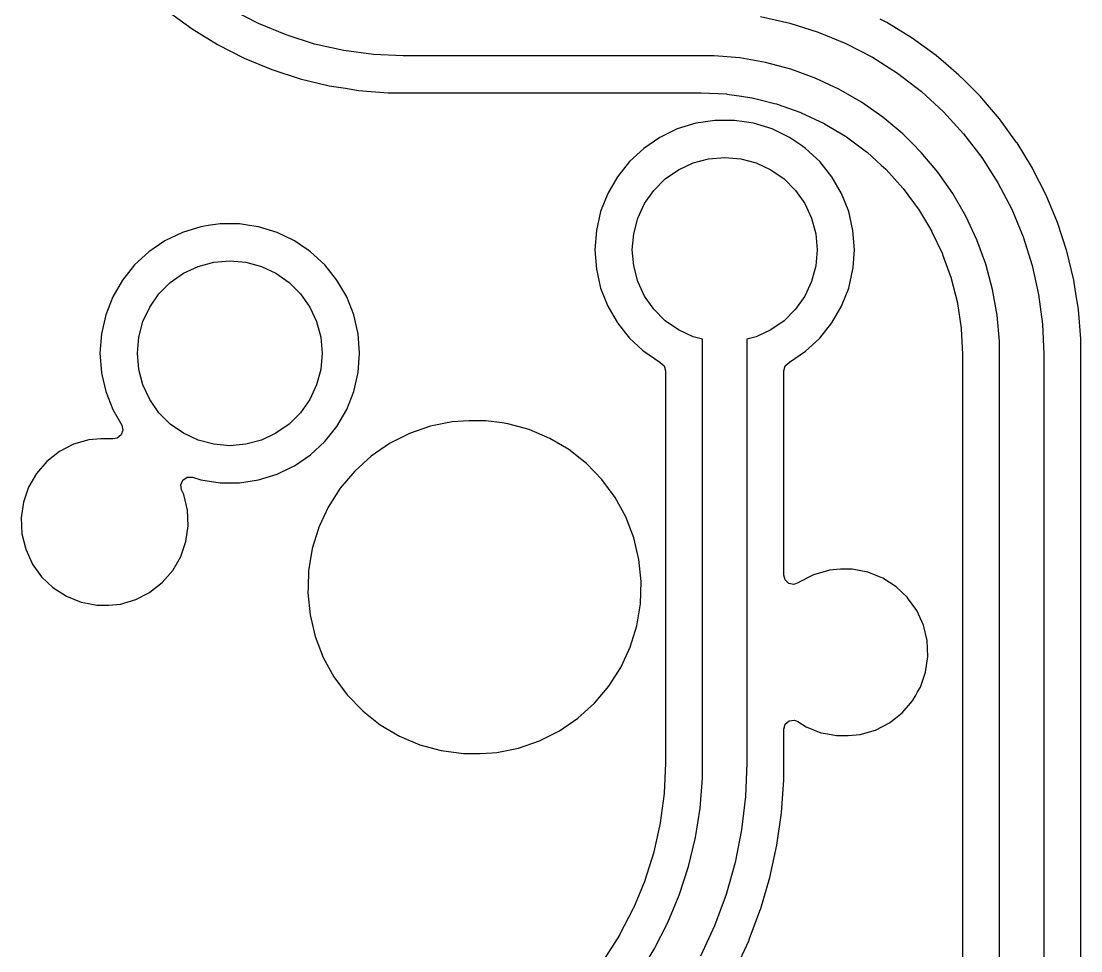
# Model space of a CAD drawing. Extents: x 68 to 346, y -197 to -84.
# Drawn here: x 178.24 to 192.57, y -141.94 to -129.37 of the extents above; entities that cross this region are included whole.
import ezdxf

# ---------------------------------------------------------------- set-up
doc = ezdxf.new("R2010")
doc.units = 0
doc.layers.add('BLACK', color=7, linetype='CONTINUOUS')

msp = doc.modelspace()

# ---------------------------------------------------------------- linework, layer by layer
at = {"layer": 'BLACK', "linetype": 'CONTINUOUS'}
for p, q in [((180.224, -129.241), (180.55, -129.478)), ((181.447, -129.406), (181.088, -129.219)), ((181.82, -129.56), (181.447, -129.406)), ((188.239, -129.31), (188.634, -129.398)), ((188.634, -129.398), (189.02, -129.52)), ((189.946, -129.391), (189.856, -129.345)), ((190.29, -129.602), (189.946, -129.391)), ((180.55, -129.478), (180.55, -129.478)), ((180.55, -129.478), (180.55, -129.478)), ((180.55, -129.478), (180.894, -129.689)), ((182.206, -129.682), (181.82, -129.56)), ((189.02, -129.52), (189.393, -129.674)), ((180.894, -129.689), (180.894, -129.689)), ((180.894, -129.689), (181.254, -129.872)), ((182.601, -129.77), (182.206, -129.682)), ((189.393, -129.674), (189.752, -129.861)), ((190.616, -129.839), (190.29, -129.602)), ((190.29, -129.602), (190.29, -129.602)), ((190.29, -129.602), (190.29, -129.602)), ((183.002, -129.822), (182.601, -129.77)), ((183.406, -129.84), (183.002, -129.822)), ((187.434, -129.84), (183.406, -129.84)), ((183.406, -129.84), (183.406, -129.84)), ((183.406, -129.84), (183.406, -129.84)), ((187.61, -129.84), (187.434, -129.84)), ((187.961, -129.871), (187.61, -129.84)), ((190.744, -129.948), (190.616, -129.839)), ((181.254, -129.872), (181.254, -129.872)), ((181.254, -129.872), (181.627, -130.027)), ((188.308, -129.932), (187.961, -129.871)), ((188.649, -130.023), (188.308, -129.932)), ((189.752, -129.861), (190.093, -130.078)), ((190.923, -130.101), (190.744, -129.948)), ((181.627, -130.027), (181.627, -130.027)), ((181.627, -130.027), (181.627, -130.027)), ((181.627, -130.027), (182.011, -130.151)), ((188.98, -130.144), (188.649, -130.023)), ((190.093, -130.078), (190.414, -130.325)), ((191.004, -130.182), (190.923, -130.101)), ((182.011, -130.151), (182.403, -130.246)), ((182.403, -130.246), (182.403, -130.246)), ((182.403, -130.246), (182.623, -130.281)), ((182.623, -130.281), (182.802, -130.309)), ((189.299, -130.293), (188.98, -130.144)), ((191.007, -130.184), (191.004, -130.182)), ((191.004, -130.182), (191.004, -130.182)), ((191.066, -130.244), (191.007, -130.184)), ((191.007, -130.184), (191.007, -130.184)), ((191.209, -130.387), (191.066, -130.244)), ((182.802, -130.309), (182.802, -130.309)), ((182.802, -130.309), (182.802, -130.309)), ((182.802, -130.309), (183.204, -130.34)), ((183.204, -130.34), (183.204, -130.34)), ((183.204, -130.34), (183.353, -130.34)), ((183.353, -130.34), (183.354, -130.34)), ((183.354, -130.34), (183.406, -130.34)), ((183.406, -130.34), (183.49, -130.341)), ((183.49, -130.341), (183.49, -130.34)), ((183.49, -130.34), (187.432, -130.34)), ((187.432, -130.34), (187.435, -130.341)), ((187.435, -130.341), (187.777, -130.357)), ((187.777, -130.357), (187.783, -130.358)), ((187.783, -130.358), (187.982, -130.387)), ((187.982, -130.387), (188.121, -130.408)), ((188.121, -130.408), (188.127, -130.409)), ((188.127, -130.409), (188.251, -130.44)), ((189.605, -130.469), (189.299, -130.293)), ((190.414, -130.325), (190.712, -130.598)), ((191.309, -130.504), (191.209, -130.387)), ((188.251, -130.44), (188.429, -130.485)), ((188.429, -130.485), (188.457, -130.492)), ((188.457, -130.492), (188.463, -130.494)), ((188.463, -130.494), (188.784, -130.609)), ((189.893, -130.671), (189.605, -130.469)), ((191.471, -130.694), (191.309, -130.504)), ((187.622, -130.715), (187.461, -130.739)), ((187.885, -130.715), (187.622, -130.715)), ((187.622, -130.715), (187.622, -130.715)), ((188.019, -130.735), (187.885, -130.715)), ((187.885, -130.715), (187.885, -130.715)), ((188.784, -130.609), (188.79, -130.611)), ((188.79, -130.611), (189.098, -130.757)), ((190.163, -130.898), (189.893, -130.671)), ((190.712, -130.598), (190.712, -130.598)), ((190.712, -130.598), (190.985, -130.896)), ((191.703, -131.013), (191.471, -130.694)), ((187.112, -130.831), (186.876, -130.945)), ((187.363, -130.754), (187.112, -130.831)), ((187.461, -130.739), (187.363, -130.754)), ((187.363, -130.754), (187.363, -130.754)), ((187.363, -130.754), (187.363, -130.754)), ((188.144, -130.754), (188.019, -130.735)), ((188.395, -130.831), (188.144, -130.754)), ((188.144, -130.754), (188.144, -130.754)), ((188.144, -130.754), (188.144, -130.754)), ((188.631, -130.945), (188.395, -130.831)), ((188.395, -130.831), (188.395, -130.831)), ((189.098, -130.757), (189.103, -130.76)), ((189.103, -130.76), (189.388, -130.93)), ((186.876, -130.945), (186.659, -131.093)), ((186.876, -130.945), (186.876, -130.945)), ((188.792, -131.054), (188.631, -130.945)), ((188.631, -130.945), (188.631, -130.945)), ((188.631, -130.945), (188.631, -130.945)), ((188.631, -130.945), (188.631, -130.945)), ((189.388, -130.93), (189.396, -130.935)), ((189.396, -130.935), (189.401, -130.938)), ((189.401, -130.938), (189.674, -131.141)), ((190.288, -131.022), (190.163, -130.898)), ((190.985, -130.896), (191.232, -131.217)), ((186.659, -131.093), (186.467, -131.271)), ((188.848, -131.093), (188.792, -131.054)), ((189.04, -131.271), (188.848, -131.093)), ((189.674, -131.141), (189.679, -131.145)), ((189.679, -131.145), (189.869, -131.318)), ((190.412, -131.147), (190.288, -131.022)), ((190.288, -131.022), (190.288, -131.022)), ((191.708, -131.02), (191.703, -131.013)), ((191.917, -131.361), (191.708, -131.02)), ((186.467, -131.271), (186.303, -131.476)), ((187.129, -131.382), (187.326, -131.29)), ((187.326, -131.29), (187.537, -131.234)), ((187.537, -131.234), (187.754, -131.215)), ((187.754, -131.215), (187.971, -131.234)), ((187.971, -131.234), (188.181, -131.29)), ((188.181, -131.29), (188.379, -131.382)), ((189.204, -131.476), (189.04, -131.271)), ((189.04, -131.271), (189.04, -131.271)), ((189.04, -131.271), (189.04, -131.271)), ((190.639, -131.417), (190.412, -131.147)), ((191.232, -131.217), (191.449, -131.558)), ((186.95, -131.507), (187.129, -131.382)), ((188.379, -131.382), (188.557, -131.507)), ((189.869, -131.318), (189.932, -131.374)), ((189.932, -131.374), (189.936, -131.378)), ((189.936, -131.378), (190.165, -131.631)), ((190.841, -131.705), (190.639, -131.417)), ((191.919, -131.364), (191.917, -131.361)), ((192.102, -131.724), (191.919, -131.364)), ((186.303, -131.476), (186.172, -131.703)), ((186.796, -131.662), (186.95, -131.507)), ((188.557, -131.507), (188.711, -131.662)), ((189.335, -131.703), (189.204, -131.476)), ((191.449, -131.558), (191.636, -131.917)), ((186.172, -131.703), (186.076, -131.948)), ((186.671, -131.84), (186.796, -131.662)), ((188.711, -131.662), (188.836, -131.84)), ((189.431, -131.948), (189.335, -131.703)), ((190.165, -131.631), (190.169, -131.636)), ((190.169, -131.636), (190.372, -131.909)), ((191.017, -132.011), (190.841, -131.705)), ((186.579, -132.037), (186.671, -131.84)), ((188.836, -131.84), (188.928, -132.037)), ((192.257, -132.097), (192.102, -131.724)), ((186.076, -131.948), (186.018, -132.203)), ((186.076, -131.948), (186.076, -131.948)), ((189.489, -132.203), (189.431, -131.948)), ((190.372, -131.909), (190.375, -131.914)), ((190.375, -131.914), (190.55, -132.207)), ((191.636, -131.917), (191.79, -132.29)), ((180.766, -132.138), (180.668, -132.152)), ((180.928, -132.113), (180.766, -132.138)), ((181.19, -132.113), (180.928, -132.113)), ((180.928, -132.113), (180.928, -132.113)), ((181.325, -132.134), (181.19, -132.113)), ((181.19, -132.113), (181.19, -132.113)), ((181.45, -132.152), (181.325, -132.134)), ((186.523, -132.248), (186.579, -132.037)), ((188.928, -132.037), (188.985, -132.248)), ((191.166, -132.33), (191.017, -132.011)), ((192.381, -132.481), (192.257, -132.097)), ((192.257, -132.097), (192.257, -132.097)), ((192.257, -132.097), (192.257, -132.097)), ((180.418, -132.23), (180.181, -132.344)), ((180.668, -132.152), (180.418, -132.23)), ((180.668, -132.152), (180.668, -132.152)), ((180.668, -132.152), (180.668, -132.152)), ((181.7, -132.23), (181.45, -132.152)), ((181.45, -132.152), (181.45, -132.152)), ((181.45, -132.152), (181.45, -132.152)), ((181.937, -132.344), (181.7, -132.23)), ((181.7, -132.23), (181.7, -132.23)), ((186.018, -132.203), (185.998, -132.465)), ((186.018, -132.203), (186.018, -132.203)), ((186.504, -132.465), (186.523, -132.248)), ((188.985, -132.248), (189.004, -132.465)), ((189.509, -132.465), (189.489, -132.203)), ((189.489, -132.203), (189.489, -132.203)), ((189.489, -132.203), (189.489, -132.203)), ((190.55, -132.207), (190.553, -132.212)), ((190.553, -132.212), (190.699, -132.52)), ((191.79, -132.29), (191.912, -132.676)), ((180.18, -132.345), (179.964, -132.491)), ((180.181, -132.344), (180.18, -132.345)), ((180.181, -132.344), (180.181, -132.344)), ((180.181, -132.344), (180.181, -132.344)), ((180.181, -132.344), (180.181, -132.344)), ((182.119, -132.468), (181.937, -132.344)), ((181.937, -132.344), (181.937, -132.344)), ((181.937, -132.344), (181.937, -132.344)), ((181.937, -132.344), (181.937, -132.344)), ((191.287, -132.661), (191.166, -132.33)), ((179.964, -132.491), (179.772, -132.67)), ((182.153, -132.491), (182.119, -132.468)), ((182.346, -132.67), (182.153, -132.491)), ((185.998, -132.465), (185.998, -132.465)), ((185.998, -132.465), (186.018, -132.727)), ((186.523, -132.682), (186.504, -132.465)), ((189.004, -132.465), (188.985, -132.682)), ((189.491, -132.706), (189.509, -132.465)), ((189.509, -132.465), (189.509, -132.465)), ((190.699, -132.52), (190.701, -132.526)), ((190.701, -132.526), (190.816, -132.846)), ((192.476, -132.873), (192.381, -132.481)), ((179.772, -132.67), (179.609, -132.875)), ((180.434, -132.781), (180.631, -132.689)), ((180.631, -132.689), (180.842, -132.633)), ((180.842, -132.633), (181.059, -132.614)), ((181.059, -132.614), (181.276, -132.633)), ((181.276, -132.633), (181.487, -132.689)), ((181.487, -132.689), (181.684, -132.781)), ((182.509, -132.875), (182.346, -132.67)), ((182.346, -132.67), (182.346, -132.67)), ((182.346, -132.67), (182.346, -132.67)), ((186.579, -132.893), (186.523, -132.682)), ((188.985, -132.682), (188.928, -132.893)), ((189.489, -132.727), (189.491, -132.706)), ((191.378, -133.002), (191.287, -132.661)), ((191.912, -132.676), (192, -133.071)), ((180.255, -132.906), (180.434, -132.781)), ((181.684, -132.781), (181.862, -132.906)), ((186.018, -132.727), (186.018, -132.727)), ((186.018, -132.727), (186.076, -132.982)), ((189.431, -132.982), (189.489, -132.727)), ((190.816, -132.846), (190.816, -132.847)), ((190.816, -132.847), (190.818, -132.853)), ((190.818, -132.853), (190.901, -133.183)), ((179.609, -132.875), (179.477, -133.102)), ((180.101, -133.06), (180.255, -132.906)), ((181.862, -132.906), (182.017, -133.06)), ((182.641, -133.102), (182.509, -132.875)), ((186.076, -132.982), (186.076, -132.982)), ((186.076, -132.982), (186.076, -132.982)), ((186.076, -132.982), (186.172, -133.227)), ((186.671, -133.09), (186.579, -132.893)), ((188.928, -132.893), (188.836, -133.09)), ((189.335, -133.227), (189.431, -132.982)), ((191.439, -133.349), (191.378, -133.002)), ((192.51, -133.088), (192.476, -132.873)), ((192.476, -132.873), (192.476, -132.873)), ((179.477, -133.102), (179.382, -133.346)), ((179.976, -133.239), (180.101, -133.06)), ((182.017, -133.06), (182.142, -133.239)), ((182.736, -133.346), (182.641, -133.102)), ((186.796, -133.268), (186.671, -133.09)), ((188.836, -133.09), (188.711, -133.268)), ((192, -133.071), (192.052, -133.472)), ((192.529, -133.212), (192.51, -133.088)), ((179.884, -133.436), (179.976, -133.239)), ((182.142, -133.239), (182.234, -133.436)), ((186.172, -133.227), (186.303, -133.454)), ((186.95, -133.423), (186.796, -133.268)), ((188.711, -133.268), (188.557, -133.423)), ((189.204, -133.454), (189.335, -133.227)), ((190.901, -133.183), (190.902, -133.189)), ((190.902, -133.189), (190.952, -133.526)), ((192.539, -133.272), (192.529, -133.212)), ((192.57, -133.667), (192.539, -133.272)), ((179.382, -133.346), (179.323, -133.602)), ((179.382, -133.346), (179.382, -133.346)), ((179.828, -133.647), (179.884, -133.436)), ((182.234, -133.436), (182.29, -133.647)), ((182.795, -133.602), (182.736, -133.346)), ((187.129, -133.548), (186.95, -133.423)), ((188.557, -133.423), (188.379, -133.548)), ((191.47, -133.7), (191.439, -133.349)), ((186.303, -133.454), (186.414, -133.592)), ((187.326, -133.64), (187.129, -133.548)), ((188.379, -133.548), (188.181, -133.64)), ((189.04, -133.659), (189.204, -133.454)), ((190.952, -133.526), (190.953, -133.533)), ((190.953, -133.533), (190.969, -133.874)), ((192.052, -133.472), (192.07, -133.876)), ((179.323, -133.602), (179.304, -133.864)), ((179.323, -133.602), (179.323, -133.602)), ((179.809, -133.864), (179.828, -133.647)), ((182.29, -133.647), (182.309, -133.864)), ((182.814, -133.864), (182.795, -133.602)), ((182.795, -133.602), (182.795, -133.602)), ((182.795, -133.602), (182.795, -133.602)), ((186.414, -133.592), (186.467, -133.659)), ((186.467, -133.659), (186.64, -133.82)), ((187.454, -133.674), (187.326, -133.64)), ((187.454, -139.408), (187.454, -133.674)), ((188.181, -133.64), (188.054, -133.674)), ((188.054, -133.674), (188.054, -139.408)), ((188.848, -133.837), (189.037, -133.662)), ((189.037, -133.662), (189.04, -133.659)), ((189.04, -133.659), (189.04, -133.659)), ((189.04, -133.659), (189.04, -133.659)), ((191.47, -133.876), (191.47, -133.7)), ((192.571, -133.674), (192.57, -133.667)), ((192.571, -133.864), (192.571, -133.674)), ((179.304, -133.864), (179.304, -133.864)), ((179.304, -133.864), (179.323, -134.125)), ((179.828, -134.081), (179.809, -133.864)), ((182.309, -133.864), (182.29, -134.081)), ((182.795, -134.122), (182.814, -133.864)), ((182.814, -133.864), (182.814, -133.864)), ((186.64, -133.82), (186.659, -133.837)), ((186.659, -133.837), (186.876, -133.985)), ((188.631, -133.985), (188.848, -133.837)), ((192.571, -133.927), (192.571, -133.864)), ((186.876, -133.985), (186.883, -133.989)), ((186.883, -133.989), (186.935, -134.035)), ((188.574, -134.033), (188.624, -133.989)), ((188.624, -133.989), (188.631, -133.985)), ((190.969, -133.874), (190.969, -133.877)), ((190.969, -133.877), (190.969, -154.326)), ((191.47, -154.414), (191.47, -133.876)), ((191.47, -133.876), (191.47, -133.876)), ((192.07, -133.876), (192.07, -133.876)), ((192.07, -133.876), (192.07, -133.876)), ((192.07, -133.876), (192.07, -133.876)), ((192.07, -133.876), (192.07, -154.414)), ((192.571, -133.96), (192.57, -133.927)), ((192.57, -133.927), (192.571, -133.927)), ((192.57, -154.413), (192.57, -133.96)), ((192.57, -133.96), (192.571, -133.96)), ((179.323, -134.125), (179.323, -134.125)), ((179.323, -134.125), (179.323, -134.125)), ((179.323, -134.125), (179.323, -134.125)), ((179.323, -134.125), (179.329, -134.151)), ((179.329, -134.151), (179.382, -134.381)), ((179.884, -134.291), (179.828, -134.081)), ((182.29, -134.081), (182.234, -134.291)), ((182.736, -134.381), (182.795, -134.125)), ((182.795, -134.125), (182.795, -134.122)), ((186.935, -134.035), (186.953, -134.1)), ((186.953, -134.1), (186.953, -139.408)), ((188.554, -134.1), (188.574, -134.033)), ((188.554, -136.866), (188.554, -134.1)), ((179.976, -134.489), (179.884, -134.291)), ((182.234, -134.291), (182.142, -134.489)), ((179.382, -134.381), (179.382, -134.381)), ((179.382, -134.381), (179.477, -134.625)), ((182.641, -134.625), (182.736, -134.381)), ((180.101, -134.667), (179.976, -134.489)), ((182.142, -134.489), (182.017, -134.667)), ((179.477, -134.625), (179.598, -134.834)), ((180.255, -134.821), (180.101, -134.667)), ((182.017, -134.667), (181.862, -134.821)), ((182.509, -134.853), (182.641, -134.625)), ((179.598, -134.834), (179.614, -134.902)), ((180.434, -134.946), (180.255, -134.821)), ((181.862, -134.821), (181.684, -134.946)), ((182.346, -135.058), (182.509, -134.853)), ((183.774, -134.851), (183.489, -134.95)), ((184.069, -134.791), (183.774, -134.851)), ((184.295, -134.776), (184.069, -134.791)), ((184.069, -134.791), (184.069, -134.791)), ((184.521, -134.776), (184.295, -134.776)), ((184.295, -134.776), (184.295, -134.776)), ((184.745, -134.806), (184.521, -134.776)), ((184.819, -134.816), (184.745, -134.806)), ((185.11, -134.896), (184.819, -134.816)), ((179.537, -135.011), (179.479, -135.02)), ((179.592, -134.968), (179.537, -135.011)), ((179.614, -134.902), (179.592, -134.968)), ((180.631, -135.038), (180.434, -134.946)), ((181.684, -134.946), (181.487, -135.038)), ((183.489, -134.95), (183.221, -135.086)), ((183.489, -134.95), (183.489, -134.95)), ((185.387, -135.014), (185.11, -134.896)), ((185.11, -134.896), (185.11, -134.896)), ((185.647, -135.167), (185.387, -135.014)), ((178.947, -135.095), (178.756, -135.194)), ((179.153, -135.034), (178.947, -135.095)), ((179.314, -135.019), (179.153, -135.034)), ((179.153, -135.034), (179.153, -135.034)), ((179.475, -135.019), (179.314, -135.019)), ((179.479, -135.02), (179.475, -135.019)), ((180.842, -135.095), (180.631, -135.038)), ((181.059, -135.114), (180.842, -135.095)), ((181.276, -135.095), (181.059, -135.114)), ((181.487, -135.038), (181.276, -135.095)), ((182.153, -135.236), (182.346, -135.058)), ((183.221, -135.086), (182.972, -135.257)), ((178.756, -135.194), (178.587, -135.326)), ((181.937, -135.384), (182.153, -135.236)), ((182.972, -135.257), (182.749, -135.459)), ((185.822, -135.306), (185.647, -135.167)), ((185.647, -135.167), (185.647, -135.167)), ((185.647, -135.167), (185.647, -135.167)), ((178.587, -135.326), (178.446, -135.489)), ((178.587, -135.326), (178.587, -135.326)), ((181.7, -135.498), (181.895, -135.404)), ((181.895, -135.404), (181.937, -135.384)), ((181.937, -135.384), (181.937, -135.384)), ((181.937, -135.384), (181.937, -135.384)), ((185.883, -135.354), (185.822, -135.306)), ((186.092, -135.571), (185.883, -135.354)), ((178.446, -135.489), (178.339, -135.675)), ((180.396, -135.641), (180.425, -135.578)), ((180.425, -135.578), (180.484, -135.54)), ((180.484, -135.54), (180.554, -135.54)), ((180.554, -135.54), (180.555, -135.54)), ((180.555, -135.54), (180.668, -135.575)), ((180.668, -135.575), (180.928, -135.614)), ((181.19, -135.614), (181.45, -135.575)), ((181.45, -135.575), (181.7, -135.498)), ((182.749, -135.459), (182.554, -135.689)), ((186.271, -135.813), (186.092, -135.571)), ((178.339, -135.675), (178.268, -135.878)), ((180.406, -135.71), (180.396, -135.641)), ((180.419, -135.737), (180.406, -135.71)), ((180.928, -135.614), (181.19, -135.614)), ((182.554, -135.689), (182.392, -135.943)), ((180.436, -135.775), (180.419, -135.737)), ((180.486, -135.984), (180.436, -135.775)), ((186.416, -136.077), (186.271, -135.813)), ((178.268, -135.878), (178.238, -136.091)), ((178.268, -135.878), (178.268, -135.878)), ((180.497, -136.198), (180.486, -135.984)), ((182.392, -135.943), (182.275, -136.195)), ((182.392, -135.943), (182.392, -135.943)), ((178.238, -136.091), (178.238, -136.091)), ((178.238, -136.091), (178.248, -136.306)), ((186.524, -136.359), (186.416, -136.077)), ((178.248, -136.306), (178.299, -136.514)), ((180.466, -136.411), (180.497, -136.198)), ((182.256, -136.247), (182.176, -136.504)), ((182.265, -136.216), (182.256, -136.247)), ((182.275, -136.195), (182.265, -136.216)), ((180.396, -136.614), (180.466, -136.411)), ((186.594, -136.652), (186.524, -136.359)), ((178.299, -136.514), (178.299, -136.514)), ((178.299, -136.514), (178.387, -136.708)), ((182.176, -136.504), (182.135, -136.75)), ((178.387, -136.708), (178.388, -136.71)), ((178.388, -136.71), (178.513, -136.885)), ((180.289, -136.8), (180.356, -136.684)), ((180.356, -136.684), (180.396, -136.614)), ((186.624, -136.951), (186.594, -136.652)), ((180.147, -136.963), (180.288, -136.8)), ((180.288, -136.8), (180.289, -136.8)), ((182.126, -136.801), (182.118, -137.033)), ((182.135, -136.75), (182.126, -136.801)), ((188.571, -136.928), (188.554, -136.866)), ((188.926, -136.873), (188.762, -136.958)), ((188.953, -136.859), (188.926, -136.873)), ((189.159, -136.799), (188.953, -136.859)), ((188.953, -136.859), (188.953, -136.859)), ((188.953, -136.859), (188.953, -136.859)), ((189.171, -136.798), (189.159, -136.799)), ((189.159, -136.799), (189.159, -136.799)), ((189.319, -136.783), (189.171, -136.798)), ((189.48, -136.783), (189.319, -136.783)), ((189.691, -136.824), (189.48, -136.783)), ((189.48, -136.783), (189.48, -136.783)), ((189.891, -136.904), (189.691, -136.824)), ((178.513, -136.885), (178.513, -136.885)), ((178.513, -136.885), (178.513, -136.885)), ((178.513, -136.885), (178.668, -137.033)), ((179.978, -137.096), (180.147, -136.963)), ((186.614, -137.253), (186.624, -136.951)), ((188.621, -136.976), (188.571, -136.928)), ((188.69, -136.989), (188.621, -136.976)), ((188.755, -136.963), (188.69, -136.989)), ((188.762, -136.958), (188.755, -136.963)), ((190.072, -137.02), (189.891, -136.904)), ((190.227, -137.168), (190.072, -137.02)), ((178.668, -137.033), (178.668, -137.033)), ((178.668, -137.033), (178.668, -137.033)), ((178.668, -137.033), (178.849, -137.15)), ((178.849, -137.15), (179.049, -137.229)), ((179.787, -137.194), (179.966, -137.102)), ((179.966, -137.102), (179.978, -137.096)), ((182.118, -137.033), (182.116, -137.102)), ((182.116, -137.102), (182.146, -137.402)), ((179.049, -137.229), (179.148, -137.249)), ((179.148, -137.249), (179.26, -137.27)), ((179.26, -137.27), (179.26, -137.27)), ((179.26, -137.27), (179.421, -137.27)), ((179.421, -137.27), (179.581, -137.255)), ((179.421, -137.27), (179.421, -137.27)), ((179.581, -137.255), (179.787, -137.194)), ((186.564, -137.55), (186.614, -137.253)), ((190.227, -137.169), (190.227, -137.168)), ((190.352, -137.344), (190.227, -137.169)), ((190.227, -137.169), (190.227, -137.169)), ((182.146, -137.402), (182.146, -137.402)), ((182.146, -137.402), (182.216, -137.695)), ((190.441, -137.539), (190.352, -137.344)), ((186.475, -137.837), (186.564, -137.55)), ((190.492, -137.748), (190.441, -137.539)), ((182.216, -137.695), (182.216, -137.695)), ((182.216, -137.695), (182.324, -137.976)), ((186.348, -138.111), (186.475, -137.837)), ((190.502, -137.963), (190.492, -137.748)), ((182.324, -137.976), (182.324, -137.976)), ((182.324, -137.976), (182.469, -138.24)), ((190.472, -138.175), (190.502, -137.963)), ((186.186, -138.365), (186.348, -138.111)), ((182.469, -138.24), (182.469, -138.24)), ((182.469, -138.24), (182.648, -138.483)), ((190.401, -138.379), (190.472, -138.175)), ((185.991, -138.595), (186.186, -138.365)), ((190.335, -138.494), (190.364, -138.443)), ((190.364, -138.443), (190.401, -138.379)), ((182.648, -138.483), (182.648, -138.483)), ((182.648, -138.483), (182.857, -138.7)), ((185.768, -138.797), (185.991, -138.595)), ((190.153, -138.727), (190.294, -138.565)), ((190.294, -138.565), (190.335, -138.494)), ((182.857, -138.7), (182.892, -138.727)), ((182.892, -138.727), (183.094, -138.886)), ((190.063, -138.798), (190.153, -138.727)), ((183.094, -138.886), (183.094, -138.886)), ((183.094, -138.886), (183.094, -138.886)), ((183.094, -138.886), (183.353, -139.04)), ((185.519, -138.967), (185.768, -138.797)), ((188.554, -138.948), (188.574, -138.881)), ((188.574, -138.881), (188.627, -138.835)), ((188.627, -138.835), (188.696, -138.825)), ((188.696, -138.825), (188.745, -138.843)), ((188.745, -138.843), (188.855, -138.914)), ((189.793, -138.959), (189.984, -138.86)), ((189.984, -138.86), (189.986, -138.858)), ((189.986, -138.858), (190.063, -138.798)), ((185.251, -139.103), (185.519, -138.967)), ((188.554, -139.408), (188.554, -138.948)), ((188.855, -138.914), (189.054, -138.994)), ((189.054, -138.994), (189.144, -139.011)), ((189.144, -139.011), (189.265, -139.034)), ((189.426, -139.034), (189.587, -139.019)), ((189.587, -139.019), (189.793, -138.959)), ((183.353, -139.04), (183.63, -139.158)), ((183.63, -139.158), (183.921, -139.237)), ((184.966, -139.202), (185.251, -139.103)), ((189.265, -139.034), (189.265, -139.034)), ((189.265, -139.034), (189.426, -139.034)), ((189.426, -139.034), (189.426, -139.034)), ((183.921, -139.237), (184.219, -139.277)), ((184.219, -139.277), (184.219, -139.277)), ((184.219, -139.277), (184.445, -139.277)), ((184.445, -139.277), (184.609, -139.266)), ((184.609, -139.266), (184.671, -139.262)), ((184.671, -139.262), (184.966, -139.202)), ((186.953, -139.408), (186.936, -139.81)), ((187.454, -139.61), (187.454, -139.408)), ((188.054, -139.408), (188.036, -139.858)), ((188.054, -139.408), (188.054, -139.408)), ((188.554, -139.631), (188.554, -139.408)), ((187.422, -140.013), (187.454, -139.61)), ((188.522, -140.076), (188.554, -139.631)), ((186.935, -139.815), (186.883, -140.211)), ((186.936, -139.81), (186.935, -139.815)), ((188.036, -139.858), (187.983, -140.306)), ((187.359, -140.412), (187.422, -140.013)), ((188.459, -140.517), (188.522, -140.076)), ((186.882, -140.216), (186.796, -140.606)), ((186.883, -140.211), (186.882, -140.216)), ((187.983, -140.306), (187.895, -140.748)), ((187.264, -140.805), (187.359, -140.412)), ((186.796, -140.606), (186.794, -140.612)), ((188.364, -140.953), (188.459, -140.517)), ((186.794, -140.612), (186.674, -140.993)), ((187.895, -140.748), (187.773, -141.182)), ((187.139, -141.189), (187.264, -140.805)), ((186.672, -140.998), (186.519, -141.367)), ((186.674, -140.993), (186.672, -140.998)), ((188.241, -141.372), (188.364, -140.953)), ((188.364, -140.953), (188.364, -140.953)), ((186.985, -141.562), (187.139, -141.189)), ((187.773, -141.182), (187.617, -141.605)), ((186.517, -141.372), (186.333, -141.726)), ((186.519, -141.367), (186.517, -141.372)), ((188.086, -141.789), (188.231, -141.401)), ((188.231, -141.401), (188.238, -141.38)), ((188.238, -141.38), (188.241, -141.372)), ((186.801, -141.922), (186.985, -141.562)), ((187.617, -141.605), (187.428, -142.015)), ((186.33, -141.731), (186.115, -142.068)), ((186.333, -141.726), (186.33, -141.731)), ((187.897, -142.204), (188.083, -141.798)), ((188.083, -141.798), (188.086, -141.789)), ((186.59, -142.267), (186.801, -141.922))]:
    msp.add_line(p, q, dxfattribs=at)

doc.saveas('drawing.dxf')
